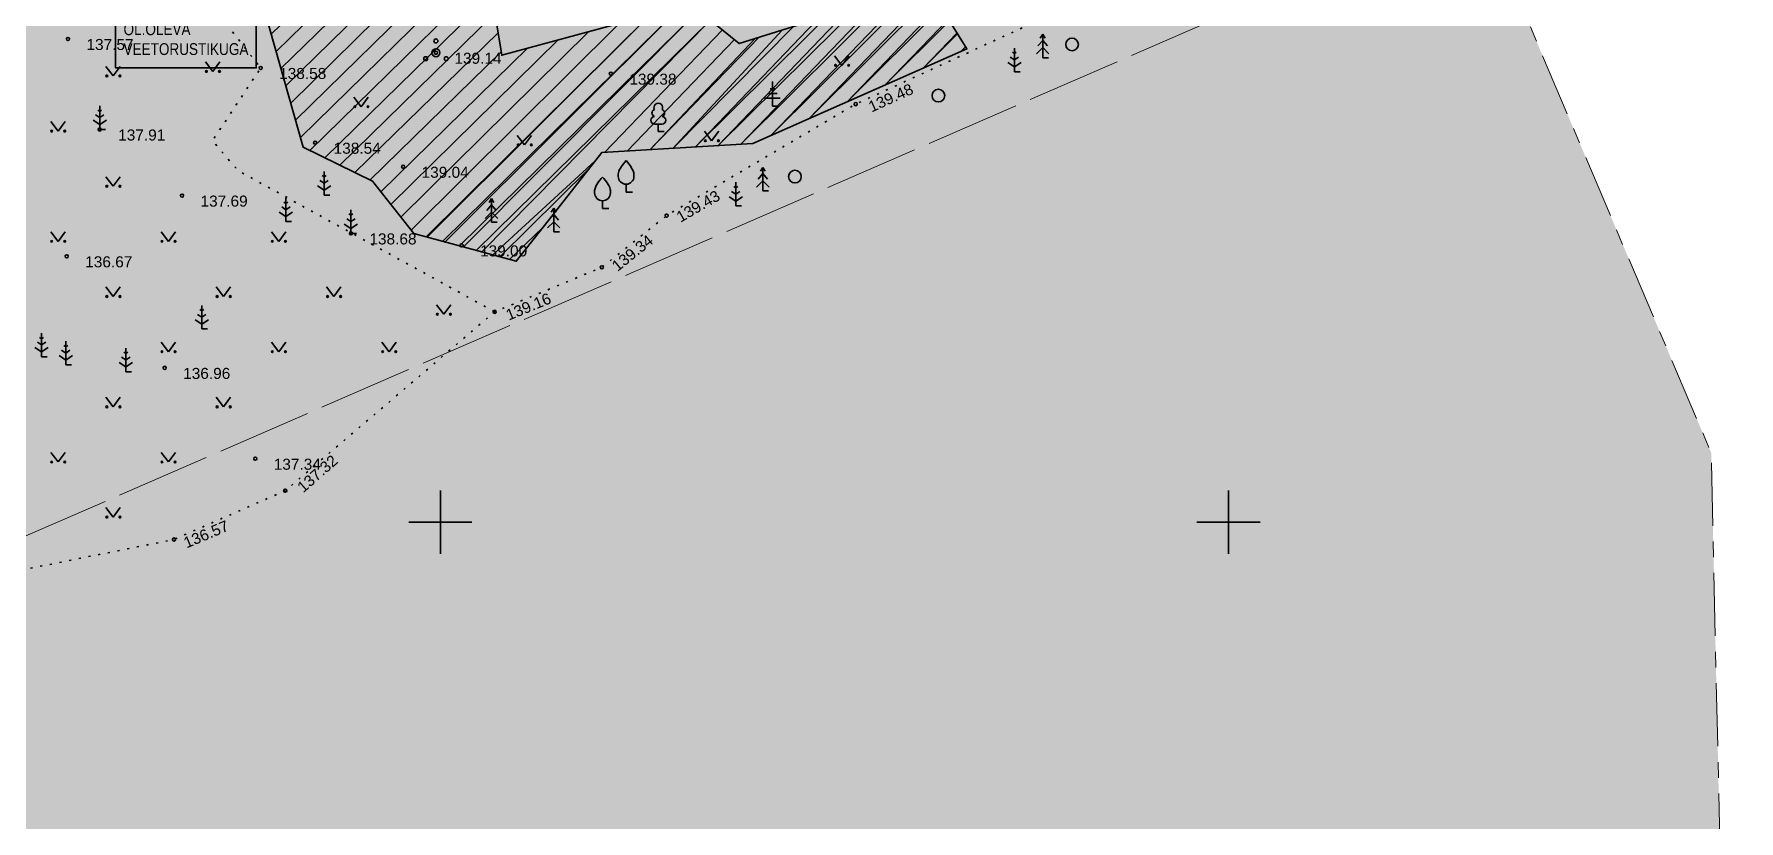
# Model space of a CAD drawing. Header units: millimetres. Extents: x 368386 to 996118, y -334862 to 250838.
# Drawn here: x 741334 to 849486, y -168663 to -118726 of the extents above; entities that cross this region are included whole.
import ezdxf

# ---------------------------------------------------------------- set-up
doc = ezdxf.new("R2010")
doc.units = ezdxf.units.MM
doc.header["$MEASUREMENT"] = 0
for name, pattern in [('KATASTRIPIIR', [7000, 4000, -1000, 1000, -1000]), ('KOLVIK', [625, 125, -500]), ('TOOPIIR', [7000, 6000, -1000])]:
    doc.linetypes.add(name, pattern=pattern)
for name, color, linetype, lineweight, true_color in [('New_       asendi fill_Pen_No__149', 7, 'Continuous', 25, 0x186722), ('New_MOOTPIIR#1_Pen_No__102', 7, 'Continuous', 13, 0xcccccc), ('New_PIIR#1_Pen_No__164', 7, 'Continuous', 13, 0xf27e39)]:
    doc.layers.add(name, color=color, linetype=linetype, lineweight=lineweight, true_color=true_color)
for name, color, linetype, lineweight in [('New__PRONTEX_TEKST_Pen_No__7', 7, 'Continuous', 35), ('New_HALJASTUS#1_Pen_No__7', 7, 'Continuous', 35), ('New_HALJASTUS_Pen_No__7', 7, 'Continuous', 35), ('New_Kanal_proj_kinnistu_Pen_No__7', 7, 'Continuous', 35), ('New_Kanal_proj_kinnistu_Pen_No__75', 6, 'Continuous', 20), ('New_korgus-EH2000#1_Pen_No__1', 7, 'Continuous', 13), ('New_korgus-EH2000#1_Pen_No__7', 7, 'Continuous', 35), ('New_PUU_Pen_No__7', 7, 'Continuous', 35), ('New_VORK#1_Pen_No__7', 7, 'Continuous', 35)]:
    doc.layers.add(name, color=color, linetype=linetype, lineweight=lineweight)
doc.styles.add('GENERATED_STYLE_1', font='arial.ttf')
doc.styles.add('GENERATED_STYLE_2', font='ARIALN.TTF')

msp = doc.modelspace()

# ---------------------------------------------------------------- hatches: boundary and pattern name
at = {"layer": 'New_       asendi fill_Pen_No__149', "linetype": 'Continuous', "lineweight": 0, "true_color": 0x061908}
h = msp.add_hatch(color=98, dxfattribs=at)
h.paths.add_polyline_path([(802345.6257092145, -38322.05182827363), (677945.6257091912, -100972.0518277148), (697685.6257091819, -113562.0518284972), (725141.8797725517, -157386.0399905721), (747105.6257092238, -214022.0518284599), (773035.6257092752, -233162.0518281246), (849485.6257092285, -225922.0518279011), (847735.6257092286, -145332.0518280502)])
h.paths.add_polyline_path([(757638.7082695107, -147399.2778626392, -0.0006564119768535498), (757597.248581513, -147430.1463600797)], flags=0)
h.paths.add_polyline_path([(781623.1830728371, -112523.2600048446, 0.0599555899640497), (781750.4009111881, -112778.3101978391, 0.7851663409812334), (783932.82217312, -111999.1406781342, 0.05995558996405283), (783869.7476740469, -111721.1899866295, 0.9999999999999997)], flags=0)
at = {"layer": 'New_Kanal_proj_kinnistu_Pen_No__75', "linetype": 'Continuous', "lineweight": 20}
h = msp.add_hatch(dxfattribs=at)
h.set_pattern_fill('JIS_LC_20_0001', color=6, style=0, pattern_type=2)
h.set_pattern_definition([(45, (-640525210.1040568, -6432847529.913312), (-707.1067811865477, 707.1067811865477), []), (45, (-640525190.1040568, -6432847529.913312), (-707.1067811865477, 707.1067811865477), [])])
h.paths.add_polyline_path([(828012.823012828, -100795.2954084734), (812637.8626403707, -71463.95242634512), (808033.9408392861, -74275.3324718336), (813845.9541281295, -88063.57640727708), (798437.4965517159, -91084.89229671011), (795197.261066463, -93029.41064956883), (790915.0717092521, -104103.9324053685), (789203.4379178035, -112199.5449108193), (790458.6368200212, -117957.6920545782), (786065.4406620265, -119325.9644950862), (782984.4943176099, -116817.4638846079), (771003.0498918454, -120067.1117822761), (769576.6903702711, -111344.3741244386), (766723.963441847, -112028.5110264207), (762728.9171956322, -108258.7016564916), (745099.0777096554, -100277.1112858439), (743276.9772676361, -100858.1137466366), (742307.0526352926, -103423.6247423227), (742763.4875245235, -104962.931066298), (745673.2693069457, -105076.9545654888), (747955.4476956214, -106502.2373912046), (755087.2610741603, -114141.759993055), (758399.6164812084, -125902.6605547527), (762792.812639203, -128069.0920320461), (765417.320151751, -131375.7503158535), (771921.5340791811, -133143.1022747541), (774032.5518486166, -130463.5691433335), (777341.7097235174, -126244.7283244813), (786926.8660527264, -125674.61492169), (800512.552927768, -119666.0535507957), (796062.3019156588, -112482.623581321), (798287.4293930904, -109803.0890864442)])

# ---------------------------------------------------------------- linework, layer by layer
at = {"layer": 'New__PRONTEX_TEKST_Pen_No__7', "color": 7, "linetype": 'Continuous', "lineweight": 35, "flags": 128}
msp.add_lwpolyline([(746507.7559650486, -116388.9743765006), (755428.9271361736, -116388.9743765006), (755428.9271361736, -120873.2086108188), (746507.7559650486, -120873.2086108188)], close=True, dxfattribs=at)
at = {"layer": 'New_HALJASTUS#1_Pen_No__7', "color": 7, "linetype": 'Continuous', "lineweight": 35}
for p, q in [((805317.8345998127, -118731.0821772675), (805167.8345997895, -118981.0821772675)), ((805467.834599836, -118981.0821772675), (805317.8345998127, -118731.0821772675)), ((805317.8345998127, -118731.0821772675), (805317.8345998127, -120231.0821772675)), ((803521.8397799723, -119961.4717965136), (803397.4215158338, -119878.5262876312)), ((803521.8397799723, -119611.4717968861), (803521.8397799723, -121111.4717968861)), ((803646.2580441108, -119878.5262876312), (803521.8397799723, -119961.4717965136)), ((805317.8345998127, -119581.0821768949), (804917.8345997895, -119981.0821772675)), ((805317.8345998127, -119131.08217764), (805017.8345997662, -119481.0821772675)), ((805617.8345998593, -119481.0821772675), (805317.8345998127, -119131.08217764)), ((805717.834599836, -119981.0821772675), (805317.8345998127, -119581.0821768949)), ((745887.2209295474, -120775.345542946), (746350.6257092191, -121382.0518278638)), ((746350.6257092191, -121382.0518278638), (746796.2072281477, -120775.345542946)), ((752205.1214357449, -120489.3451812799), (752668.5262154166, -121096.0514661978)), ((752668.5262154166, -121096.0514661978), (753114.1077343451, -120489.3451812799)), ((792115.1335238789, -120103.7817173759), (792578.5383035506, -120710.4880022938)), ((792578.5383035506, -120710.4880022938), (793024.1198224791, -120103.7817173759)), ((803097.575711257, -120522.1228622953), (803521.8397799723, -120804.9655747722)), ((803521.8397799723, -120361.4717968861), (803255.2292140278, -120183.7314195121)), ((803788.4503459169, -120183.7314195121), (803521.8397799723, -120361.4717968861)), ((803521.8397799723, -120804.9655747722), (803946.1038486876, -120522.1228622953)), ((803881.8397799584, -121111.4717968861), (803521.8397799723, -121111.4717968861)), ((805677.8345997988, -120231.0821772675), (805317.8345998127, -120231.0821772675)), ((761627.4011624588, -122726.3823500956), (762090.8059421305, -123333.0886350135)), ((762090.8059421305, -123333.0886350135), (762536.387461059, -122726.3823500956)), ((742387.2209295474, -124275.345542946), (742850.6257092191, -124882.0518278638)), ((742850.6257092191, -124882.0518278638), (743296.2072281477, -124275.345542946)), ((771986.6736637738, -125152.2879363159), (772450.0784434455, -125758.9942212338)), ((772450.0784434455, -125758.9942212338), (772895.659962374, -125152.2879363159)), ((783853.9415291122, -124890.0278727646), (784317.3463087839, -125496.7341576825)), ((784317.3463087839, -125496.7341576825), (784762.9278277124, -124890.0278727646)), ((787569.1799105222, -127582.8225058625), (787269.1799104756, -127932.82250549)), ((787569.1799105222, -127182.82250549), (787419.1799104989, -127432.82250549)), ((787719.1799105455, -127432.82250549), (787569.1799105222, -127182.82250549)), ((787569.1799105222, -127182.82250549), (787569.1799105222, -128682.82250549)), ((787869.1799105688, -127932.82250549), (787569.1799105222, -127582.8225058625)), ((745887.2209295474, -127775.345542946), (746350.6257092191, -128382.0518278638)), ((746350.6257092191, -128382.0518278638), (746796.2072281477, -127775.345542946)), ((785843.6162602699, -128483.6432919959), (785719.1979961314, -128400.6977831135)), ((785843.6162602699, -128133.6432923684), (785843.6162602699, -129633.6432923684)), ((785968.0345244084, -128400.6977831135), (785843.6162602699, -128483.6432919959)), ((787569.1799105222, -128032.8225051175), (787169.1799104989, -128432.82250549)), ((787969.1799105455, -128432.82250549), (787569.1799105222, -128032.8225051175)), ((787929.1799105082, -128682.82250549), (787569.1799105222, -128682.82250549)), ((785419.3521915546, -129044.2943577776), (785843.6162602699, -129327.1370702545)), ((785843.6162602699, -128883.6432923684), (785577.0056943253, -128705.9029149945)), ((786110.2268262145, -128705.9029149945), (785843.6162602699, -128883.6432923684)), ((785843.6162602699, -129327.1370702545), (786267.8803289852, -129044.2943577776)), ((786203.6162602559, -129633.6432923684), (785843.6162602699, -129633.6432923684)), ((742387.2209295474, -131275.345542946), (742850.6257092191, -131882.0518278638)), ((742850.6257092191, -131882.0518278638), (743296.2072281477, -131275.345542946)), ((749387.2209295474, -131275.345542946), (749850.6257092191, -131882.0518278638)), ((749850.6257092191, -131882.0518278638), (750296.2072281477, -131275.345542946)), ((756387.2209295474, -131275.345542946), (756850.6257092191, -131882.0518278638)), ((756850.6257092191, -131882.0518278638), (757296.2072281477, -131275.345542946)), ((745887.2209295474, -134775.345542946), (746350.6257092191, -135382.0518278638)), ((746350.6257092191, -135382.0518278638), (746796.2072281477, -134775.345542946)), ((752887.2209295474, -134775.345542946), (753350.6257092191, -135382.0518278638)), ((753350.6257092191, -135382.0518278638), (753796.2072281477, -134775.345542946)), ((759887.2209295474, -134775.345542946), (760350.6257092191, -135382.0518278638)), ((760350.6257092191, -135382.0518278638), (760796.2072281477, -134775.345542946)), ((766853.5378212652, -135900.6999195675), (767316.9426009369, -136507.4062044854)), ((767316.9426009369, -136507.4062044854), (767762.5241198654, -135900.6999195675)), ((749387.2209295474, -138275.345542946), (749850.6257092191, -138882.0518278638)), ((749850.6257092191, -138882.0518278638), (750296.2072281477, -138275.345542946)), ((756387.2209295474, -138275.345542946), (756850.6257092191, -138882.0518278638)), ((756850.6257092191, -138882.0518278638), (757296.2072281477, -138275.345542946)), ((763387.2209295474, -138275.345542946), (763850.6257092191, -138882.0518278638)), ((763850.6257092191, -138882.0518278638), (764296.2072281477, -138275.345542946)), ((745887.2209295474, -141775.345542946), (746350.6257092191, -142382.0518278638)), ((746350.6257092191, -142382.0518278638), (746796.2072281477, -141775.345542946)), ((752887.2209295474, -141775.345542946), (753350.6257092191, -142382.0518278638)), ((753350.6257092191, -142382.0518278638), (753796.2072281477, -141775.345542946)), ((742387.2209295474, -145275.345542946), (742850.6257092191, -145882.0518278638)), ((742850.6257092191, -145882.0518278638), (743296.2072281477, -145275.345542946)), ((749387.2209295474, -145275.345542946), (749850.6257092191, -145882.0518278638)), ((749850.6257092191, -145882.0518278638), (750296.2072281477, -145275.345542946)), ((745887.2209295474, -148775.345542946), (746350.6257092191, -149382.0518278638)), ((746350.6257092191, -149382.0518278638), (746796.2072281477, -148775.345542946))]:
    msp.add_line(p, q, dxfattribs=at)
at = {"layer": 'New_HALJASTUS#1_Pen_No__7', "color": 7, "linetype": 'KOLVIK', "lineweight": 35, "flags": 128}
for points in [[(722446.2710844197, -83718.66350948164), (734340.6257092098, -98472.05182771484), (735935.6257091819, -102207.0518280501), (741969.625709167, -106416.0518278489), (749529.6257092229, -112950.051827834), (755707.6257091791, -120876.0518278117), (752645.625709261, -125497.0518280874), (754284.6257092275, -127398.0518286238), (770554.6257092461, -136355.0518280948)], [(727624.6257091949, -155333.051828214), (750207.6257091791, -150802.0518277893), (757265.6257092564, -147705.0518277223), (770554.6257092461, -136355.0518280948), (777349.6257091716, -133529.0518277446), (781463.6257092312, -130246.0518279235), (793458.6257092266, -123169.0518283407), (804966.6257092573, -117898.0518286238), (808673.4936755926, -115841.5399096097), (805401.6257091968, -109757.0518278638), (809824.6257092648, -107170.0518285046), (812831.625709248, -102597.0518277148), (819997.6257092163, -100451.051827998), (827966.8952109602, -112692.0670555095)]]:
    msp.add_lwpolyline(points, dxfattribs=at)
at = {"layer": 'New_HALJASTUS#1_Pen_No__7', "color": 7, "linetype": 'Continuous', "lineweight": 35}
for centre, radius in [((807179.951667025, -119384.0640890534), 400.0000000232831), ((752267.5028484624, -121096.0514661978), 55.00591521184057), ((753096.284473602, -121096.0514661978), 55.00591521184057), ((792177.5149365964, -120710.4880022938), 55.00591521184057), ((793006.2965617359, -120710.4880022938), 55.00591521184057), ((745949.602342265, -121382.0518278638), 55.00591521184057), ((746778.3839674045, -121382.0518278638), 55.00591521184057), ((761689.7825751763, -123333.0886350135), 55.00591521184057), ((762518.5642003159, -123333.0886350135), 55.00591521184057), ((798705.6733640453, -122629.5323749195), 400.0000000232831), ((742449.602342265, -124882.0518278638), 55.00591521184057), ((743278.3839674045, -124882.0518278638), 55.00591521184057), ((783916.3229418297, -125496.7341576825), 55.00591521184057), ((784745.1045669692, -125496.7341576825), 55.00591521184057), ((772049.0550764913, -125758.9942212338), 55.00591521184057), ((772877.8367016308, -125758.9942212338), 55.00591521184057), ((789600.3317832325, -127768.190494285), 400.0000000232831), ((745949.602342265, -128382.0518278638), 55.00591521184057), ((746778.3839674045, -128382.0518278638), 55.00591521184057), ((742449.602342265, -131882.0518278638), 55.00591521184057), ((743278.3839674045, -131882.0518278638), 55.00591521184057), ((749449.602342265, -131882.0518278638), 55.00591521184057), ((750278.3839674045, -131882.0518278638), 55.00591521184057), ((756449.602342265, -131882.0518278638), 55.00591521184057), ((757278.3839674045, -131882.0518278638), 55.00591521184057), ((745949.602342265, -135382.0518278638), 55.00591521184057), ((746778.3839674045, -135382.0518278638), 55.00591521184057), ((752949.602342265, -135382.0518278638), 55.00591521184057), ((753778.3839674045, -135382.0518278638), 55.00591521184057), ((759949.602342265, -135382.0518278638), 55.00591521184057), ((760778.3839674045, -135382.0518278638), 55.00591521184057), ((766915.9192339827, -136507.4062044854), 55.00591521184057), ((767744.7008591222, -136507.4062044854), 55.00591521184057), ((749449.602342265, -138882.0518278638), 55.00591521184057), ((750278.3839674045, -138882.0518278638), 55.00591521184057), ((756449.602342265, -138882.0518278638), 55.00591521184057), ((757278.3839674045, -138882.0518278638), 55.00591521184057), ((763449.602342265, -138882.0518278638), 55.00591521184057), ((764278.3839674045, -138882.0518278638), 55.00591521184057), ((745949.602342265, -142382.0518278638), 55.00591521184057), ((746778.3839674045, -142382.0518278638), 55.00591521184057), ((752949.602342265, -142382.0518278638), 55.00591521184057), ((753778.3839674045, -142382.0518278638), 55.00591521184057), ((742449.602342265, -145882.0518278638), 55.00591521184057), ((743278.3839674045, -145882.0518278638), 55.00591521184057), ((749449.602342265, -145882.0518278638), 55.00591521184057), ((750278.3839674045, -145882.0518278638), 55.00591521184057), ((745949.602342265, -149382.0518278638), 55.00591521184057), ((746778.3839674045, -149382.0518278638), 55.00591521184057)]:
    msp.add_circle(centre, radius, dxfattribs=at)
at = {"layer": 'New_HALJASTUS_Pen_No__7', "color": 7, "linetype": 'Continuous', "lineweight": 35}
for centre in [(807179.9516670249, -119384.0640890534), (798705.6733640452, -122629.5323749195), (789600.3317832324, -127768.190494285)]:
    msp.add_circle(centre, 400.0000000232831, dxfattribs=at)
at = {"layer": 'New_Kanal_proj_kinnistu_Pen_No__7', "color": 7, "linetype": 'Continuous', "lineweight": 35, "flags": 128}
for points in [[(769576.6903702711, -111344.3741244386), (771003.0498918454, -120067.1117822761), (782984.4943176099, -116817.4638846079), (786065.4406620265, -119325.9644950862), (790458.6368200212, -117957.6920545782)], [(796062.3019156588, -112482.623581321), (800512.552927768, -119666.0535507957), (786926.8660527264, -125674.61492169), (777341.7097235174, -126244.7283244813), (774032.5518486166, -130463.5691433335), (771921.5340791811, -133143.1022747541), (765417.320151751, -131375.7503158535), (762792.812639203, -128069.0920320461), (758399.6164812084, -125902.6605547527), (755087.2610741603, -114141.759993055)]]:
    msp.add_lwpolyline(points, dxfattribs=at)
at = {"layer": 'New_Kanal_proj_kinnistu_Pen_No__75', "color": 6, "linetype": 'Continuous', "lineweight": 20, "flags": 128}
for points in [[(769576.6903702711, -111344.3741244386), (771003.0498918454, -120067.1117822761), (782984.4943176099, -116817.4638846079), (786065.4406620265, -119325.9644950862), (790458.6368200212, -117957.6920545782)], [(796062.3019156588, -112482.623581321), (800512.552927768, -119666.0535507957), (786926.8660527264, -125674.61492169), (777341.7097235174, -126244.7283244813), (774032.5518486166, -130463.5691433335), (771921.5340791811, -133143.1022747541), (765417.320151751, -131375.7503158535), (762792.812639203, -128069.0920320461), (758399.6164812084, -125902.6605547527), (755087.2610741603, -114141.759993055)]]:
    msp.add_lwpolyline(points, dxfattribs=at)
at = {"layer": 'New_korgus-EH2000#1_Pen_No__7', "color": 7, "linetype": 'Continuous', "lineweight": 35}
for centre in [(743484.625709181, -119036.0518279607), (766826.6257092434, -119911.0518279607), (755707.6257091791, -120876.0518278117), (777924.6257092415, -121237.0518283109), (793458.6257092266, -123169.0518283407), (745495.6257092378, -124780.0518279086), (759163.6257091847, -125621.0518279235), (764744.6257091903, -127147.0518284599), (750720.6257092145, -128975.0518282066), (781463.6257092312, -130246.0518279235), (761433.6257092033, -131377.0518279756), (743405.6257092704, -132829.0518284897), (768451.6257092434, -132135.0518283556), (777349.6257091716, -133529.0518277446), (770554.6257092461, -136355.0518280948), (749618.6257092592, -139911.0518279607), (755363.6257092545, -145675.0518283928), (757265.6257092564, -147705.0518277223), (750207.6257091791, -150802.0518277893)]:
    msp.add_circle(centre, 99.99999997671694, dxfattribs=at)
at = {"layer": 'New_MOOTPIIR#1_Pen_No__102', "color": 254, "linetype": 'TOOPIIR', "lineweight": 13, "true_color": 0xcccccc, "flags": 128}
msp.add_lwpolyline([(666023.6257091707, -103201.051827998), (685304.6257092461, -114770.0518281321), (695822.6257091698, -123885.0518283556), (716500.6257092424, -161142.0518285717), (837208.6257092266, -108675.0518283928), (806252.625709221, -29932.05182860891)], close=True, dxfattribs=at)
at = {"layer": 'New_PIIR#1_Pen_No__164', "color": 30, "linetype": 'KATASTRIPIIR', "lineweight": 13, "true_color": 0xf27e39, "flags": 128}
msp.add_lwpolyline([(747105.6257092238, -214022.0518284599), (725035.625709275, -157112.0518283109), (697685.6257091819, -113562.0518284971), (677945.6257091912, -100972.0518277148), (802345.6257092145, -38322.05182827363), (847735.6257092285, -145332.0518280501), (849485.6257092285, -225922.0518279011), (773035.625709275, -233162.0518281246)], close=True, dxfattribs=at)
at = {"layer": 'New_PUU_Pen_No__7', "color": 7, "linetype": 'Continuous', "lineweight": 35}
for p, q in [((788324.6257092648, -122203.0518283258), (788024.6257092182, -122203.0518283258)), ((788174.6257092415, -123303.0518279533), (788174.6257092415, -121728.051827767)), ((745495.6257092378, -123280.0518279086), (745495.6257092378, -124780.0518279086)), ((788674.6257092415, -122803.0518279533), (787674.6257092415, -122803.0518279533)), ((788474.625709288, -122503.0518281395), (787874.6257091949, -122503.0518281395)), ((745071.3616405225, -124190.7028933177), (745495.6257092378, -124473.5456057946)), ((745495.6257092378, -124030.0518279086), (745229.0151432932, -123852.3114505346)), ((745495.6257092378, -123630.051827536), (745371.2074450993, -123547.1063186536)), ((745620.0439733763, -123547.1063186536), (745495.6257092378, -123630.051827536)), ((745762.2362751823, -123852.3114505346), (745495.6257092378, -124030.0518279086)), ((745495.6257092378, -124473.5456057946), (745919.889777953, -124190.7028933177)), ((788534.6257092275, -123303.0518279533), (788174.6257092415, -123303.0518279533)), ((745855.6257092238, -124780.0518279086), (745495.6257092378, -124780.0518279086)), ((781172.6257092629, -124437.0518284971), (780692.6257092815, -124437.0518284971)), ((780932.6257092722, -124912.0518281246), (780932.6257092722, -124437.0518284971)), ((781312.6257092769, -124912.0518281246), (780932.6257092722, -124912.0518281246)), ((759730.6257092238, -127442.0518283854), (759730.6257092238, -128942.0518283854)), ((759306.3616405085, -128352.7028937946), (759730.6257092238, -128635.5456062714)), ((759730.6257092238, -128192.0518283854), (759464.0151432792, -128014.3114510114)), ((759730.6257092238, -127792.0518280129), (759606.2074450853, -127709.1063191305)), ((759855.0439733623, -127709.1063191305), (759730.6257092238, -127792.0518280129)), ((759997.2362751684, -128014.3114510114), (759730.6257092238, -128192.0518283854)), ((759730.6257092238, -128635.5456062714), (760154.8897779391, -128352.7028937946)), ((778889.6257092089, -128757.0518278638), (778889.6257092089, -128257.0518278638)), ((757308.6257092033, -129870.0518277595), (757042.0151432587, -129692.3114503855)), ((757308.6257092033, -129470.051827387), (757184.2074450648, -129387.1063185046)), ((757308.6257092033, -129120.0518277595), (757308.6257092033, -130620.0518277595)), ((757433.0439733418, -129387.1063185046), (757308.6257092033, -129470.051827387)), ((757575.2362751479, -129692.3114503855), (757308.6257092033, -129870.0518277595)), ((760090.6257092098, -128942.0518283854), (759730.6257092238, -128942.0518283854)), ((770350.6257092191, -129571.0518281097), (770050.6257091726, -129921.0518277372)), ((770350.6257092191, -129171.0518277372), (770200.6257091959, -129421.0518277372)), ((770500.6257092424, -129421.0518277372), (770350.6257092191, -129171.0518277372)), ((770350.6257092191, -129171.0518277372), (770350.6257092191, -130671.0518277372)), ((770650.6257092657, -129921.0518277372), (770350.6257092191, -129571.0518281097)), ((774295.6257091679, -129781.0518280725), (774145.6257091446, -130031.0518280725)), ((774445.6257091912, -130031.0518280725), (774295.6257091679, -129781.0518280725)), ((774295.6257091679, -129781.0518280725), (774295.6257091679, -131281.0518280725)), ((777395.625709261, -129805.0518282811), (777395.625709261, -129305.0518282811)), ((779289.6257092322, -128757.0518278638), (778889.6257092089, -128757.0518278638)), ((756884.361640488, -130030.7028931687), (757308.6257092033, -130313.5456056456)), ((757308.6257092033, -130313.5456056456), (757732.8897779186, -130030.7028931687)), ((757668.6257091893, -130620.0518277595), (757308.6257092033, -130620.0518277595)), ((761009.361640488, -130787.7028933848), (761433.6257092033, -131070.5456058616)), ((761433.6257092033, -130627.0518279756), (761167.0151432587, -130449.3114506016)), ((761433.6257092033, -130227.0518276031), (761309.2074450648, -130144.1063187207)), ((761433.6257092033, -129877.0518279756), (761433.6257092033, -131377.0518279756)), ((761558.0439733418, -130144.1063187207), (761433.6257092033, -130227.0518276031)), ((761700.2362751479, -130449.3114506016), (761433.6257092033, -130627.0518279756)), ((761433.6257092033, -131070.5456058616), (761857.8897779186, -130787.7028933848)), ((770350.6257092191, -130021.0518273647), (769950.6257091959, -130421.0518277372)), ((770750.6257092424, -130421.0518277372), (770350.6257092191, -130021.0518273647)), ((770710.6257092052, -130671.0518277372), (770350.6257092191, -130671.0518277372)), ((774295.6257091679, -130631.0518276999), (773895.6257091446, -131031.0518280725)), ((774295.6257091679, -130181.051828445), (773995.6257091213, -130531.0518280725)), ((774595.6257092145, -130531.0518280725), (774295.6257091679, -130181.051828445)), ((774695.6257091912, -131031.0518280725), (774295.6257091679, -130631.0518276999)), ((777795.6257092843, -129805.0518282811), (777395.625709261, -129805.0518282811)), ((761793.6257091893, -131377.0518279756), (761433.6257092033, -131377.0518279756)), ((774655.625709154, -131281.0518280725), (774295.6257091679, -131281.0518280725)), ((751969.625709167, -136292.0518280129), (751845.2074450285, -136209.1063191305)), ((751969.625709167, -135942.0518283854), (751969.625709167, -137442.0518283854)), ((752094.0439733055, -136209.1063191305), (751969.625709167, -136292.0518280129)), ((751545.3616404517, -136852.7028937946), (751969.625709167, -137135.5456062714)), ((751969.625709167, -136692.0518283854), (751703.0151432224, -136514.3114510114)), ((752236.2362751116, -136514.3114510114), (751969.625709167, -136692.0518283854)), ((751969.625709167, -137135.5456062714), (752393.8897778823, -136852.7028937946)), ((741811.6257092294, -138457.0518280501), (741545.0151432848, -138279.3114506761)), ((741811.6257092294, -138057.0518276776), (741687.2074450909, -137974.1063187952)), ((741811.6257092294, -137707.0518280501), (741811.6257092294, -139207.0518280501)), ((741936.0439733679, -137974.1063187952), (741811.6257092294, -138057.0518276776)), ((742078.236275174, -138279.3114506761), (741811.6257092294, -138457.0518280501)), ((743343.6257092359, -138221.0518284822), (743343.6257092359, -139721.0518284822)), ((752329.625709153, -137442.0518283854), (751969.625709167, -137442.0518283854)), ((741387.3616405141, -138617.7028934593), (741811.6257092294, -138900.5456059361)), ((741811.6257092294, -138900.5456059361), (742235.8897779447, -138617.7028934593)), ((742171.6257092154, -139207.0518280501), (741811.6257092294, -139207.0518280501)), ((742919.3616405206, -139131.7028938914), (743343.6257092359, -139414.5456063683)), ((743343.6257092359, -138971.0518284822), (743077.0151432913, -138793.3114511083)), ((743343.6257092359, -138571.0518281097), (743219.2074450974, -138488.1063192273)), ((743468.0439733744, -138488.1063192273), (743343.6257092359, -138571.0518281097)), ((743610.2362751805, -138793.3114511083), (743343.6257092359, -138971.0518284822)), ((743343.6257092359, -139414.5456063683), (743767.8897779512, -139131.7028938914)), ((747152.6257092443, -139402.0518283481), (746886.0151432997, -139224.3114509741)), ((747152.6257092443, -139002.0518279756), (747028.2074451058, -138919.1063190932)), ((747152.6257092443, -138652.0518283481), (747152.6257092443, -140152.0518283481)), ((747277.0439733828, -138919.1063190932), (747152.6257092443, -139002.0518279756)), ((747419.2362751889, -139224.3114509741), (747152.6257092443, -139402.0518283481)), ((743703.6257092219, -139721.0518284822), (743343.6257092359, -139721.0518284822)), ((746728.361640529, -139562.7028937573), (747152.6257092443, -139845.5456062342)), ((747152.6257092443, -139845.5456062342), (747576.8897779596, -139562.7028937573)), ((747512.6257092303, -140152.0518283481), (747152.6257092443, -140152.0518283481))]:
    msp.add_line(p, q, dxfattribs=at)
at = {"layer": 'New_PUU_Pen_No__7', "color": 7, "linetype": 'Continuous', "lineweight": 35, "flags": 128}
for points in [[(778389.6257092089, -127757.0518278638), (778389.6257092089, -127607.0518274913), (778399.6257092182, -127542.0518280129), (778434.6257092508, -127412.0518281246), (778494.6257091903, -127292.0518280129), (778639.6257092089, -127057.0518276776), (778799.6257092415, -126852.0518276031), (778889.6257092089, -126757.0518278638)], [(779389.6257092089, -127757.0518278638), (779389.6257092089, -127607.0518274913), (779379.6257091996, -127542.0518280129), (779344.625709167, -127412.0518281246), (779284.6257092275, -127292.0518280129), (779139.6257092089, -127057.0518276776), (778979.6257091763, -126852.0518276031), (778889.6257092089, -126757.0518278638)], [(776895.625709261, -128805.0518282811), (776895.625709261, -128655.0518279086), (776905.6257092704, -128590.0518284301), (776940.625709303, -128460.0518285419), (777000.6257092424, -128340.0518284301), (777145.625709261, -128105.0518280948), (777305.6257092936, -127900.0518280203), (777395.625709261, -127805.0518282811)], [(777895.625709261, -128805.0518282811), (777895.625709261, -128655.0518279086), (777885.6257092517, -128590.0518284301), (777850.6257092191, -128460.0518285419), (777790.6257092797, -128340.0518284301), (777645.625709261, -128105.0518280948), (777485.6257092285, -127900.0518280203), (777395.625709261, -127805.0518282811)]]:
    msp.add_lwpolyline(points, dxfattribs=at)
at = {"layer": 'New_PUU_Pen_No__7', "color": 7, "linetype": 'Continuous', "lineweight": 35}
for centre, radius in [((766826.6257092434, -119911.0518279607), 250), ((766826.6257092434, -119161.0518279607), 125), ((766176.6257092201, -120286.0518279607), 125), ((767476.6257092666, -120286.0518279607), 125)]:
    msp.add_circle(centre, radius, dxfattribs=at)
for centre, radius, start, end in [((780932.6257086088, -123392.0518276403), 276.9702146443543, 332.5798989668221, 207.4201001650043), ((780695.1323231293, -124199.5584419745), 237.5066141288912, 90.00160106184562, 269.3952965851322), ((780762.5739355007, -123739.4734638163), 232.5734174332378, 109.0217355404369, 253.1415399133959), ((781102.7100899336, -123739.4740818962), 232.5633717129171, 286.8508162439747, 70.98590918817905), ((781170.1190954149, -124199.5584419745), 237.5066141288925, 270.6047034149226, 89.99839893809956), ((778889.6257092089, -127757.0518278638), 500, 180, 0), ((777395.625709261, -128805.0518282811), 500, 180, 0)]:
    msp.add_arc(centre, radius, start, end, dxfattribs=at)
at = {"layer": 'New_VORK#1_Pen_No__7', "color": 7, "linetype": 'Continuous', "lineweight": 35}
for p, q in [((767105.6257092238, -147701.8742696504), (767105.6257092238, -151702.2293866734)), ((817105.6257092238, -147701.8742696504), (817105.6257092238, -151702.2293866734)), ((765105.4481502466, -149702.0518281619), (769105.803268201, -149702.0518281619)), ((815105.4481502466, -149702.0518281619), (819105.803268201, -149702.0518281619))]:
    msp.add_line(p, q, dxfattribs=at)

# ---------------------------------------------------------------- texts
at = {"layer": 'New__PRONTEX_TEKST_Pen_No__7', "color": 7, "linetype": 'Continuous', "lineweight": 35, "insert": (747007.7559650486, -116782.4179366162), "char_height": 750, "width": 7921.17117117117, "attachment_point": 1, "line_spacing_factor": 1.008114237519806, "style": 'GENERATED_STYLE_2'}
msp.add_mtext('\\A1;{\\pql;\\fArial Narrow|b0|i0|c0|p34;ÜHENDUS\\P\\pql;\\fArial Narrow|b0|i0|c0|p34;OL.OLEVA \\fArial Narrow|b0|i0|c0|p34;VEETORUSTIKUGA}', dxfattribs=at)
at = {"layer": 'New_korgus-EH2000#1_Pen_No__1', "color": 7, "linetype": 'Continuous', "lineweight": 13, "char_height": 700.0000000000001, "attachment_point": 1, "style": 'GENERATED_STYLE_1'}
for s, insert in [('\\A1;{\\pql;\\fArial|b0|i0|c0|p34; 137.57 }', (744384.6257092042, -119036.0518278117)), ('\\A1;{\\pql;\\fArial|b0|i0|c0|p34; 139.14 }', (767726.6257092666, -119911.0518278117)), ('\\A1;{\\pql;\\fArial|b0|i0|c0|p34; 138.58 }', (756607.6257092024, -120876.0518276627)), ('\\A1;{\\pql;\\fArial|b0|i0|c0|p34; 139.38 }', (778824.6257092648, -121237.0518281619)), ('\\A1;{\\pql;\\fArial|b0|i0|c0|p34; 137.91 }', (746395.625709261, -124780.0518277595)), ('\\A1;{\\pql;\\fArial|b0|i0|c0|p34; 138.54 }', (760063.625709208, -125621.0518277744)), ('\\A1;{\\pql;\\fArial|b0|i0|c0|p34; 139.04 }', (765644.6257092135, -127147.0518283109)), ('\\A1;{\\pql;\\fArial|b0|i0|c0|p34; 137.69 }', (751620.6257092378, -128975.0518280576)), ('\\A1;{\\pql;\\fArial|b0|i0|c0|p34; 138.68 }', (762333.6257092266, -131377.0518278266)), ('\\A1;{\\pql;\\fArial|b0|i0|c0|p34; 136.67 }', (744305.6257092936, -132829.0518283407)), ('\\A1;{\\pql;\\fArial|b0|i0|c0|p34; 139.00 }', (769351.6257092666, -132135.0518282066)), ('\\A1;{\\pql;\\fArial|b0|i0|c0|p34; 136.96 }', (750518.6257092825, -139911.0518278117)), ('\\A1;{\\pql;\\fArial|b0|i0|c0|p34; 137.34 }', (756263.6257092778, -145675.0518282438))]:
    msp.add_mtext(s, dxfattribs=dict(at, insert=insert))
for s, insert, rotation in [('\\A1;{\\pql;\\fArial|b0|i0|c0|p34; 139.48 }', (793925.6173582469, -123181.4735336852), 24.370758795424774), ('\\A1;{\\pql;\\fArial|b0|i0|c0|p34; 139.43 }', (781754.8310805889, -130235.1091573923), 30.128519184092927), ('\\A1;{\\pql;\\fArial|b0|i0|c0|p34; 139.34 }', (777690.5877005561, -133452.7953789422), 38.76659620471746), ('\\A1;{\\pql;\\fArial|b0|i0|c0|p34; 139.16 }', (770926.6439481415, -136373.9331456241), 22.484847578311943), ('\\A1;{\\pql;\\fArial|b0|i0|c0|p34; 137.32 }', (757743.7792597746, -147519.9430481939), 41.048199538664306), ('\\A1;{\\pql;\\fArial|b0|i0|c0|p34; 136.57 }', (750482.7000104683, -150833.8211234647), 22.92037430784136)]:
    msp.add_mtext(s, dxfattribs=dict(at, insert=insert, rotation=rotation))

doc.saveas('drawing.dxf')
